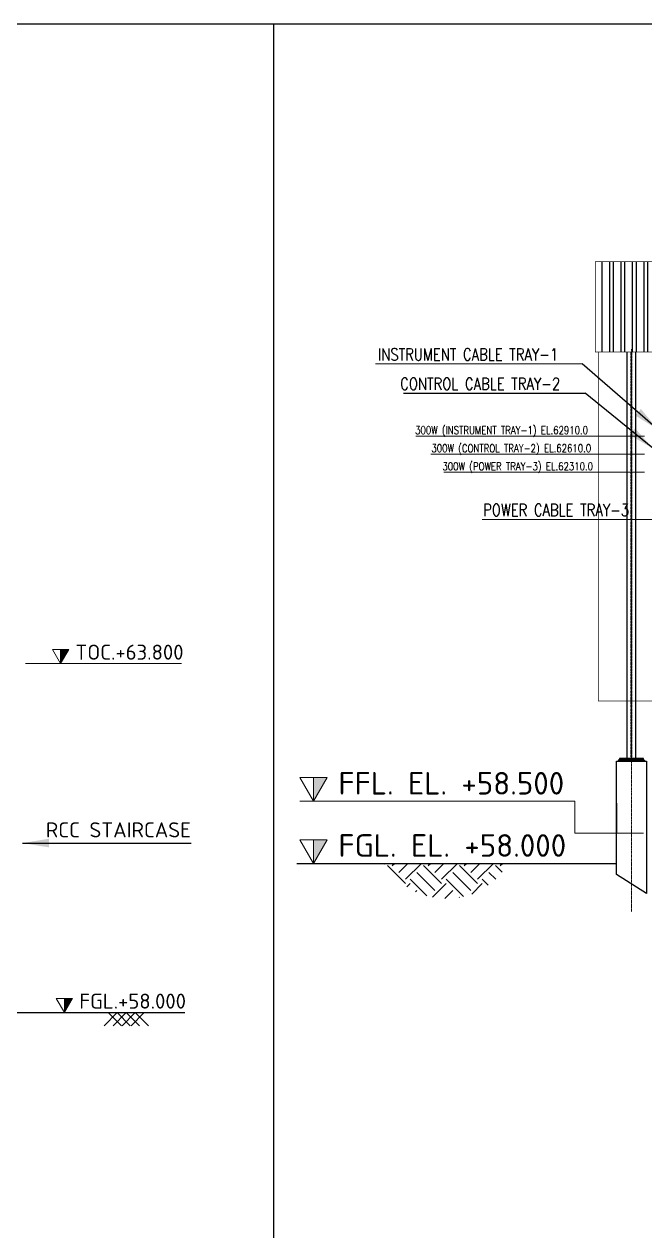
# Model space of a CAD drawing. Header units: inches. Extents: x 8618018 to 8935006, y 2431589 to 2567223.
# Drawn here: x 8823322 to 8833645, y 2491420 to 2511477 of the extents above; entities that cross this region are included whole.
import ezdxf

# ---------------------------------------------------------------- set-up
doc = ezdxf.new("R2010")
doc.units = ezdxf.units.IN
doc.header["$MEASUREMENT"] = 0
doc.linetypes.add('CENTER', pattern=[2, 1.25, -0.25, 0.25, -0.25])
doc.linetypes.add('HIDDEN', pattern=[0.375, 0.25, -0.125])
for name, color, linetype in [('CCT', 4, 'Continuous'), ('Civil', 252, 'Continuous'), ('COL', 252, 'Continuous'), ('SKID', 252, 'Continuous'), ('STR', 252, 'Continuous'), ('T', 3, 'Continuous'), ('TEXT', 252, 'Continuous'), ('TEXT1', 252, 'Continuous')]:
    doc.layers.add(name, color=color, linetype=linetype)
for name, color, linetype, lineweight in [('CL', 252, 'CENTER', 5), ('DIM', 252, 'Continuous', 13), ('ICT', 6, 'Continuous', 13), ('PCT', 2, 'Continuous', 15)]:
    doc.layers.add(name, color=color, linetype=linetype, lineweight=lineweight)
doc.styles.add('ISOCPEUR', font='isocpeur.ttf')
doc.styles.add('ROMANS', font='ROMANS.shx', dxfattribs={"width": 0.8})
doc.styles.add('RS1', font='ROMANS.shx', dxfattribs={"width": 0.8})
doc.dimstyles.new('DIM', dxfattribs={"dimscale": 175, "dimtxt": 2.5, "dimasz": 2.5, "dimexe": 0.875, "dimexo": 0.875, "dimgap": 1, "dimtad": 1, "dimdec": 0, "dimzin": 9, "dimdsep": 46, "dimtxsty": 'ISOCPEUR', "dimblk": 'OBLIQUE', "dimcen": 0.09, "dimclrd": 256, "dimclre": 256, "dimclrt": 252, "dimadec": 0, "dimazin": 0, "dimtfac": 1, "dimtdec": 0, "dimtmove": 0, "dimatfit": 3, "dimfxl": 1, "dimtfill": 1, "dimtolj": 1, "dimtzin": 0, "dimarcsym": 0})

# ---------------------------------------------------------------- blocks, each defined once
blk = doc.blocks.new('Shed-2')
at = {"layer": 'SKID', "ltscale": 2}
h = blk.add_hatch(dxfattribs=at)
h.set_pattern_fill('ANSI32', color=256, scale=20, angle=45)
h.set_pattern_definition([(90, (-9054127.9, -2692109.6), (-190.5, 0), []), (90, (-9054064.4, -2692046.1), (-190.5, 0), [])])
h.paths.add_polyline_path([(-39309, 9500), (-38291, 9500), (-38291, 8000), (-39309, 8000)])
at = {"layer": 'Civil'}
for points in [[(-39000, 1225), (-38600, 1225), (-38575, 1200), (-39025, 1200)], [(-39050, -687), (-39050, 1200), (-38550, 1200), (-38550, -1000)]]:
    blk.add_lwpolyline(points, close=True, dxfattribs=at)
at = {"layer": 'CL'}
blk.add_line((-38800, 8048), (-38800, -1305), dxfattribs=at)
at = {"layer": 'SKID', "const_width": 10}
for points in [[(600, 8000), (-39400, 8000), (-39400, 9500), (600, 9500)], [(-4450, 500), (-20550, 500), (-20550, 2200), (-39350, 2200), (-39350, 8000), (550, 8000), (550, 500), (-450, 500), (-450, 5000), (-4450, 5000)]]:
    blk.add_lwpolyline(points, close=True, dxfattribs=at)
at = {"layer": 'STR'}
for p, q in [((-38870, 1245), (-38870, 8000)), ((-38730, 1245), (-38730, 8000))]:
    blk.add_line(p, q, dxfattribs=at)
at = {"layer": 'STR', "linetype": 'HIDDEN'}
for p, q in [((-38804, 1245), (-38804, 8000)), ((-38796, 1245), (-38796, 8000))]:
    blk.add_line(p, q, dxfattribs=at)
at = {"layer": 'STR'}
blk.add_lwpolyline([(-39000, 1225), (-38600, 1225), (-38600, 1245), (-39000, 1245)], close=True, dxfattribs=at)
blk = doc.blocks.new('LVL')
at = {"layer": 'DIM'}
blk.add_line((0, 0), (0, 105.6), dxfattribs=at)
blk.add_lwpolyline([(61, 105.6), (-61, 105.6), (0, 0)], close=True, dxfattribs=at)
at = {"layer": 'TEXT', "color": 13}
blk.add_solid([(0, 105.6), (0, 0), (0, 105.6), (61, 105.6)], dxfattribs=at)
at = {"layer": 'COL', "style": 'ROMANS'}
blk.add_attdef('LVL', (62.3, 102.7), '', height=60, dxfattribs=at)
blk = doc.blocks.new('_Oblique')
at = {"color": 0, "linetype": 'ByBlock', "lineweight": -2}
blk.add_line((-0.5, -0.5), (0.5, 0.5), dxfattribs=at)

msp = doc.modelspace()

# ---------------------------------------------------------------- hatches: boundary and pattern name
at = {"layer": 'Civil', "linetype": 'ByBlock'}
h = msp.add_hatch(dxfattribs=at)
h.set_pattern_fill('EARTH', color=1, scale=66.666667, angle=45, style=0)
h.set_pattern_definition([(45, (8520745.8, 1860266.87), (4e-14, 598.68374), [423.33333, -423.33333]), (45, (8520633.56, 1860379.1), (4e-14, 598.68374), [423.33333, -423.33333]), (45, (8520521.3, 1860491.37), (4e-14, 598.68374), [423.33333, -423.33333]), (135, (8520521.3, 1860566.2), (-598.68374, 4e-14), [423.33333, -423.33333]), (135, (8520633.56, 1860678.46), (-598.68374, 4e-14), [423.33333, -423.33333]), (135, (8520745.8, 1860790.7), (-598.68374, 4e-14), [423.33333, -423.33333])])
edge = h.paths.add_edge_path()
edge.add_line((8831375.3, 2497528.5), (8829316.3, 2497528.5))
edge.add_arc((8830345.8, 2498139.3), 1197, 210.67853, 329.32147)

# ---------------------------------------------------------------- linework, layer by layer
for p, q in [((8934161.6, 2511476.7), (8793889.1, 2511476.7)), ((8827471.6, 2511476.7), (8827471.6, 2491153.9))]:
    msp.add_line(p, q)
at = {"color": 25}
for p, q in [((8795729.5, 2495047.9), (8825997.5, 2495047.9)), ((8824872.2, 2495047.9), (8824654.6, 2494830.3)), ((8824722, 2495047.9), (8824939.6, 2494830.3)), ((8825020.8, 2495047.9), (8824803.2, 2494830.3)), ((8824870.6, 2495047.9), (8825088.2, 2494830.3)), ((8825171, 2495047.9), (8824953.4, 2494830.3)), ((8825020.8, 2495047.9), (8825238.4, 2494830.3)), ((8825321.2, 2495047.9), (8825103.6, 2494830.3)), ((8825171, 2495047.9), (8825388.6, 2494830.3))]:
    msp.add_line(p, q, dxfattribs=at)
at = {"layer": 'CCT'}
msp.add_line((8829630.7, 2505340.9), (8832650.9, 2505340.9), dxfattribs=at)
at = {"layer": 'CCT', "lineweight": 0}
msp.add_line((8830087.7, 2504328.5), (8833637.3, 2504328.5), dxfattribs=at)
at = {"layer": 'Civil'}
for p, q in [((8833173.1, 2497528.5), (8833173.1, 2498528.5)), ((8833173.1, 2498528.5), (8833173.1, 2498028.5)), ((8827857.3, 2497528.5), (8833173.1, 2497528.5))]:
    msp.add_line(p, q, dxfattribs=at)
at = {"layer": 'DIM'}
msp.add_line((8823347.5, 2500847.9), (8825938.7, 2500847.9), dxfattribs=at)
msp.add_lwpolyline([(8833623.1, 2498028.5), (8832479.4, 2498028.5), (8832479.4, 2498562.5), (8827909.2, 2498562.5)], dxfattribs=at)
at = {"layer": 'ICT', "color": 6, "lineweight": 0}
for p, q in [((8829167.3, 2505829), (8832604.9, 2505829)), ((8829834, 2504628.5), (8833637.3, 2504628.5))]:
    msp.add_line(p, q, dxfattribs=at)
at = {"layer": 'PCT', "color": 2, "lineweight": 0}
msp.add_line((8830938.8, 2503243.3), (8833808.7, 2503243.3), dxfattribs=at)
at = {"layer": 'TEXT', "color": 2, "lineweight": 0}
msp.add_line((8830300.5, 2504028.5), (8833637.3, 2504028.5), dxfattribs=at)

# ---------------------------------------------------------------- block references
at = {"layer": 'DIM', "color": 4}
ref = msp.add_blockref('LVL', (8823928.2, 2500847.9), dxfattribs=dict(at, xscale=2.226798680473514, yscale=2.226798680473514, zscale=2.226798680473514))
ref.add_attrib('LVL', 'TOC.+63.800', (8824175.9, 2500913.6), dxfattribs={"layer": 'T', "color": 3, "height": 250, "style": 'ISOCPEUR'})
ref = msp.add_blockref('LVL', (8828135.6, 2498562.5), dxfattribs=dict(at, xscale=3.711331134122523, yscale=3.711331134122523, zscale=3.711331134122523))
ref.add_attrib('LVL', 'FFL. EL. +58.500', (8828548.6, 2498672), dxfattribs={"layer": 'TEXT1', "height": 375, "style": 'ISOCPEUR'})
ref = msp.add_blockref('LVL', (8828135.6, 2497528.5), dxfattribs=dict(at, xscale=3.711331134122523, yscale=3.711331134122523, zscale=3.711331134122523))
ref.add_attrib('LVL', 'FGL. EL. +58.000', (8828548.6, 2497638), dxfattribs={"layer": 'TEXT1', "height": 375, "style": 'ISOCPEUR'})
ref = msp.add_blockref('LVL', (8823992.1, 2495047.9), dxfattribs=dict(at, xscale=2.226798680473514, yscale=2.226798680473514, zscale=2.226798680473514))
ref.add_attrib('LVL', 'FGL.+58.000', (8824239.9, 2495113.6), dxfattribs={"layer": 'T', "color": 3, "height": 250, "style": 'ISOCPEUR'})
at = {"layer": 'SKID'}
msp.add_blockref('Shed-2', (8872223.1, 2498028.5), dxfattribs=at)

# ---------------------------------------------------------------- texts
at = {"layer": 'CCT', "style": 'RS1', "width": 0.8}
msp.add_text('CONTROL CABLE TRAY-2', height=200, dxfattribs=at).set_placement((8829576.5, 2505399.2))
at = {"layer": 'CCT', "lineweight": 0, "style": 'ROMANS', "width": 0.8}
msp.add_text('300W (CONTROL TRAY-2) EL.62610.0', height=130, dxfattribs=at).set_placement((8830094.9, 2504363, 0))
at = {"layer": 'ICT', "color": 6, "lineweight": 0, "width": 0.8}
for s, height, style, p in [('INSTRUMENT CABLE TRAY-1', 200, 'RS1', (8829207.3, 2505887.3)), ('300W (INSTRUMENT TRAY-1) EL.62910.0', 130, 'ROMANS', (8829824.7, 2504663, 0))]:
    msp.add_text(s, height=height, dxfattribs=dict(at, style=style)).set_placement(p)
at = {"layer": 'PCT', "color": 2, "lineweight": 0, "style": 'RS1', "width": 0.8}
msp.add_text('POWER CABLE TRAY-3', height=200, dxfattribs=at).set_placement((8830955.3, 2503301.6))
at = {"layer": 'TEXT', "color": 2, "lineweight": 0, "style": 'ROMANS', "width": 0.8}
msp.add_text('300W (POWER TRAY-3) EL.62310.0', height=130, dxfattribs=at).set_placement((8830277.8, 2504063, 0))
at = {"layer": 'TEXT', "insert": (8823683.7, 2497959.8), "char_height": 250, "attachment_point": 7, "style": 'ISOCPEUR'}
msp.add_mtext('\\A1;RCC STAIRCASE', dxfattribs=at)

# ---------------------------------------------------------------- leaders
at = {"layer": 'CCT'}
msp.add_leader([(8833775.5, 2504428.5), (8832650.9, 2505340.9)], dimstyle='DIM', override={"dimgap": 0.8, "dimtad": 0}, dxfattribs=at)
at = {"layer": 'DIM'}
msp.add_leader([(8823297.5, 2497865.8), (8826101.9, 2497865.8)], dimstyle='DIM', dxfattribs=at)
at = {"layer": 'ICT', "color": 6, "lineweight": 0}
msp.add_leader([(8833861.9, 2504739.5), (8832604.9, 2505829)], dimstyle='DIM', override={"dimgap": 0.8, "dimtad": 0}, dxfattribs=at)

doc.saveas('drawing.dxf')
